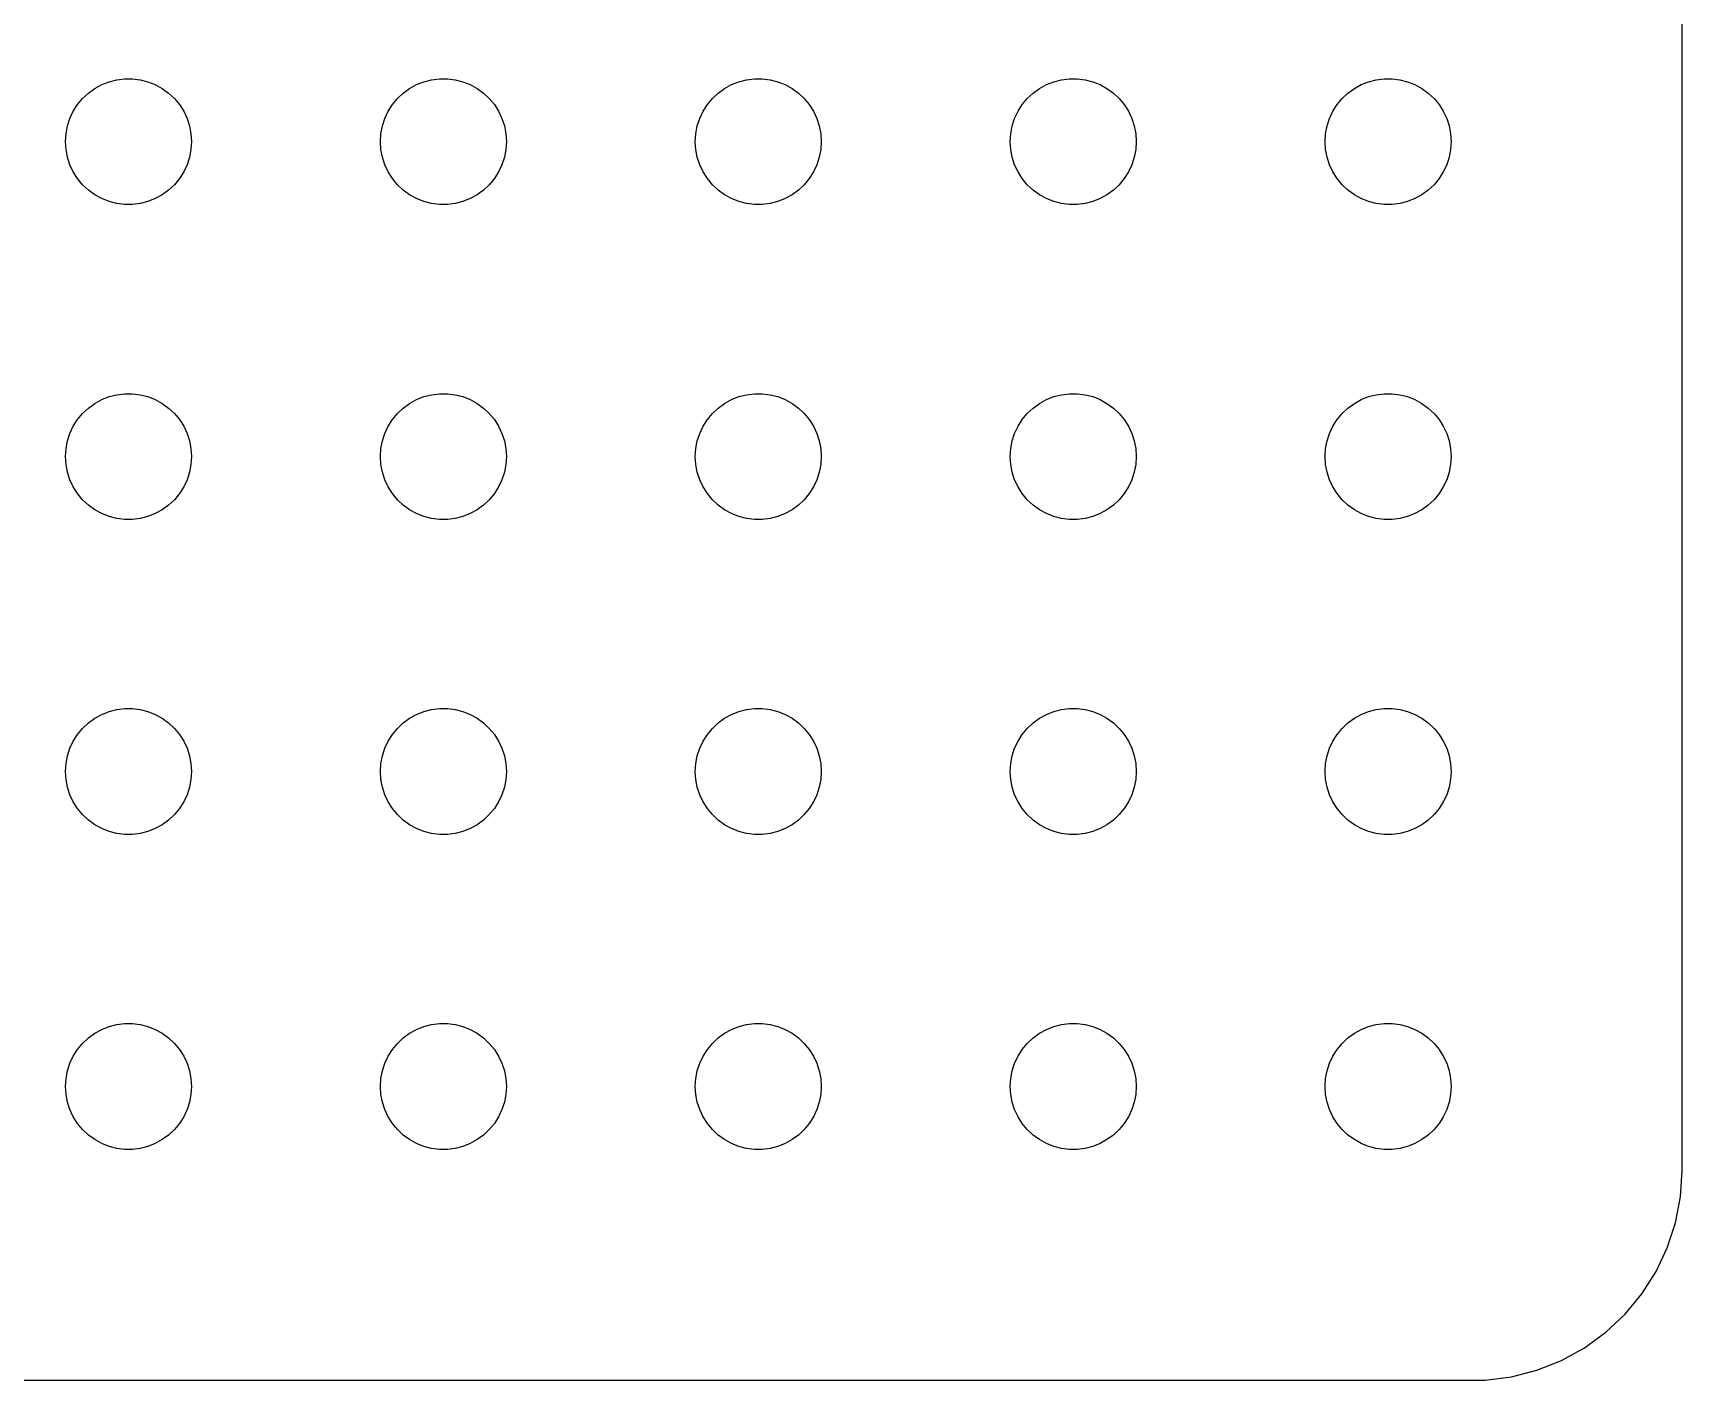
# Model space of a CAD drawing. Header units: metres. Extents: x -74 to 74, y -67 to 67.
# Drawn here: x 35.23 to 74.5, y -66.99 to -34.91 of the extents above; entities that cross this region are included whole.
import ezdxf

# ---------------------------------------------------------------- set-up
doc = ezdxf.new("R2010")
doc.units = ezdxf.units.M

msp = doc.modelspace()

# ---------------------------------------------------------------- linework, layer by layer
for p, q in [((74.5, -62), (74.5, 62)), ((36.8613, -36.1428), (37.0365, -36.0734)), ((37.0365, -36.0734), (37.2189, -36.0266)), ((37.2189, -36.0266), (37.4058, -36.003)), ((37.4058, -36.003), (37.5942, -36.003)), ((37.5942, -36.003), (37.7811, -36.0266)), ((37.7811, -36.0266), (37.9635, -36.0734)), ((37.9635, -36.0734), (38.1387, -36.1428)), ((44.3613, -36.1428), (44.5365, -36.0734)), ((44.5365, -36.0734), (44.7189, -36.0266)), ((44.7189, -36.0266), (44.9058, -36.003)), ((44.9058, -36.003), (45.0942, -36.003)), ((45.0942, -36.003), (45.2811, -36.0266)), ((45.2811, -36.0266), (45.4635, -36.0734)), ((45.4635, -36.0734), (45.6387, -36.1428)), ((51.8613, -36.1428), (52.0365, -36.0734)), ((52.0365, -36.0734), (52.2189, -36.0266)), ((52.2189, -36.0266), (52.4058, -36.003)), ((52.4058, -36.003), (52.5942, -36.003)), ((52.5942, -36.003), (52.7811, -36.0266)), ((52.7811, -36.0266), (52.9635, -36.0734)), ((52.9635, -36.0734), (53.1387, -36.1428)), ((59.3613, -36.1428), (59.5365, -36.0734)), ((59.5365, -36.0734), (59.7189, -36.0266)), ((59.7189, -36.0266), (59.9058, -36.003)), ((59.9058, -36.003), (60.0942, -36.003)), ((60.0942, -36.003), (60.2811, -36.0266)), ((60.2811, -36.0266), (60.4635, -36.0734)), ((60.4635, -36.0734), (60.6387, -36.1428)), ((66.8613, -36.1428), (67.0365, -36.0734)), ((67.0365, -36.0734), (67.2189, -36.0266)), ((67.2189, -36.0266), (67.4058, -36.003)), ((67.4058, -36.003), (67.5942, -36.003)), ((67.5942, -36.003), (67.7811, -36.0266)), ((67.7811, -36.0266), (67.9635, -36.0734)), ((67.9635, -36.0734), (68.1387, -36.1428)), ((36.2865, -36.6183), (36.4065, -36.4732)), ((36.4065, -36.4732), (36.5439, -36.3442)), ((36.5439, -36.3442), (36.6963, -36.2335)), ((36.6963, -36.2335), (36.8613, -36.1428)), ((38.1387, -36.1428), (38.3037, -36.2335)), ((38.3037, -36.2335), (38.4561, -36.3442)), ((38.4561, -36.3442), (38.5934, -36.4732)), ((38.5934, -36.4732), (38.7135, -36.6183)), ((43.7865, -36.6183), (43.9065, -36.4732)), ((43.9065, -36.4732), (44.0439, -36.3442)), ((44.0439, -36.3442), (44.1963, -36.2335)), ((44.1963, -36.2335), (44.3613, -36.1428)), ((45.6387, -36.1428), (45.8037, -36.2335)), ((45.8037, -36.2335), (45.9561, -36.3442)), ((45.9561, -36.3442), (46.0934, -36.4732)), ((46.0934, -36.4732), (46.2135, -36.6183)), ((51.2865, -36.6183), (51.4065, -36.4732)), ((51.4065, -36.4732), (51.5439, -36.3442)), ((51.5439, -36.3442), (51.6963, -36.2335)), ((51.6963, -36.2335), (51.8613, -36.1428)), ((53.1387, -36.1428), (53.3037, -36.2335)), ((53.3037, -36.2335), (53.4561, -36.3442)), ((53.4561, -36.3442), (53.5934, -36.4732)), ((53.5934, -36.4732), (53.7135, -36.6183)), ((58.7865, -36.6183), (58.9065, -36.4732)), ((58.9065, -36.4732), (59.0439, -36.3442)), ((59.0439, -36.3442), (59.1963, -36.2335)), ((59.1963, -36.2335), (59.3613, -36.1428)), ((60.6387, -36.1428), (60.8037, -36.2335)), ((60.8037, -36.2335), (60.9561, -36.3442)), ((60.9561, -36.3442), (61.0934, -36.4732)), ((61.0934, -36.4732), (61.2135, -36.6183)), ((66.2865, -36.6183), (66.4065, -36.4732)), ((66.4065, -36.4732), (66.5439, -36.3442)), ((66.5439, -36.3442), (66.6963, -36.2335)), ((66.6963, -36.2335), (66.8613, -36.1428)), ((68.1387, -36.1428), (68.3037, -36.2335)), ((68.3037, -36.2335), (68.4561, -36.3442)), ((68.4561, -36.3442), (68.5934, -36.4732)), ((68.5934, -36.4732), (68.7135, -36.6183)), ((36.1053, -36.9478), (36.1855, -36.7774)), ((36.1855, -36.7774), (36.2865, -36.6183)), ((38.7135, -36.6183), (38.8145, -36.7774)), ((38.8145, -36.7774), (38.8947, -36.9478)), ((43.6053, -36.9478), (43.6855, -36.7774)), ((43.6855, -36.7774), (43.7865, -36.6183)), ((46.2135, -36.6183), (46.3145, -36.7774)), ((46.3145, -36.7774), (46.3947, -36.9478)), ((51.1053, -36.9478), (51.1855, -36.7774)), ((51.1855, -36.7774), (51.2865, -36.6183)), ((53.7135, -36.6183), (53.8145, -36.7774)), ((53.8145, -36.7774), (53.8947, -36.9478)), ((58.6053, -36.9478), (58.6855, -36.7774)), ((58.6855, -36.7774), (58.7865, -36.6183)), ((61.2135, -36.6183), (61.3145, -36.7774)), ((61.3145, -36.7774), (61.3947, -36.9478)), ((66.1053, -36.9478), (66.1855, -36.7774)), ((66.1855, -36.7774), (66.2865, -36.6183)), ((68.7135, -36.6183), (68.8145, -36.7774)), ((68.8145, -36.7774), (68.8947, -36.9478)), ((36.0118, -37.312), (36.0471, -37.127)), ((36.0471, -37.127), (36.1053, -36.9478)), ((38.8947, -36.9478), (38.9529, -37.127)), ((38.9529, -37.127), (38.9882, -37.312)), ((43.5118, -37.312), (43.5471, -37.127)), ((43.5471, -37.127), (43.6053, -36.9478)), ((46.3947, -36.9478), (46.4529, -37.127)), ((46.4529, -37.127), (46.4882, -37.312)), ((51.0118, -37.312), (51.0471, -37.127)), ((51.0471, -37.127), (51.1053, -36.9478)), ((53.8947, -36.9478), (53.9529, -37.127)), ((53.9529, -37.127), (53.9882, -37.312)), ((58.5118, -37.312), (58.5471, -37.127)), ((58.5471, -37.127), (58.6053, -36.9478)), ((61.3947, -36.9478), (61.4529, -37.127)), ((61.4529, -37.127), (61.4882, -37.312)), ((66.0118, -37.312), (66.0471, -37.127)), ((66.0471, -37.127), (66.1053, -36.9478)), ((68.8947, -36.9478), (68.9529, -37.127)), ((68.9529, -37.127), (68.9882, -37.312)), ((36, -37.5), (36.0118, -37.312)), ((36.0118, -37.688), (36, -37.5)), ((36.0471, -37.873), (36.0118, -37.688)), ((38.9882, -37.688), (38.9529, -37.873)), ((38.9882, -37.312), (39, -37.5)), ((39, -37.5), (38.9882, -37.688)), ((43.5, -37.5), (43.5118, -37.312)), ((43.5118, -37.688), (43.5, -37.5)), ((43.5471, -37.873), (43.5118, -37.688)), ((46.4882, -37.688), (46.4529, -37.873)), ((46.4882, -37.312), (46.5, -37.5)), ((46.5, -37.5), (46.4882, -37.688)), ((51, -37.5), (51.0118, -37.312)), ((51.0118, -37.688), (51, -37.5)), ((51.0471, -37.873), (51.0118, -37.688)), ((53.9882, -37.688), (53.9529, -37.873)), ((53.9882, -37.312), (54, -37.5)), ((54, -37.5), (53.9882, -37.688)), ((58.5, -37.5), (58.5118, -37.312)), ((58.5118, -37.688), (58.5, -37.5)), ((58.5471, -37.873), (58.5118, -37.688)), ((61.4882, -37.688), (61.4529, -37.873)), ((61.4882, -37.312), (61.5, -37.5)), ((61.5, -37.5), (61.4882, -37.688)), ((66, -37.5), (66.0118, -37.312)), ((66.0118, -37.688), (66, -37.5)), ((66.0471, -37.873), (66.0118, -37.688)), ((68.9882, -37.688), (68.9529, -37.873)), ((68.9882, -37.312), (69, -37.5)), ((69, -37.5), (68.9882, -37.688)), ((36.1053, -38.0522), (36.0471, -37.873)), ((36.1855, -38.2226), (36.1053, -38.0522)), ((38.8947, -38.0522), (38.8145, -38.2226)), ((38.9529, -37.873), (38.8947, -38.0522)), ((43.6053, -38.0522), (43.5471, -37.873)), ((43.6855, -38.2226), (43.6053, -38.0522)), ((46.3947, -38.0522), (46.3145, -38.2226)), ((46.4529, -37.873), (46.3947, -38.0522)), ((51.1053, -38.0522), (51.0471, -37.873)), ((51.1855, -38.2226), (51.1053, -38.0522)), ((53.8947, -38.0522), (53.8145, -38.2226)), ((53.9529, -37.873), (53.8947, -38.0522)), ((58.6053, -38.0522), (58.5471, -37.873)), ((58.6855, -38.2226), (58.6053, -38.0522)), ((61.3947, -38.0522), (61.3145, -38.2226)), ((61.4529, -37.873), (61.3947, -38.0522)), ((66.1053, -38.0522), (66.0471, -37.873)), ((66.1855, -38.2226), (66.1053, -38.0522)), ((68.8947, -38.0522), (68.8145, -38.2226)), ((68.9529, -37.873), (68.8947, -38.0522)), ((36.2865, -38.3817), (36.1855, -38.2226)), ((36.4065, -38.5268), (36.2865, -38.3817)), ((38.7135, -38.3817), (38.5934, -38.5268)), ((38.8145, -38.2226), (38.7135, -38.3817)), ((43.7865, -38.3817), (43.6855, -38.2226)), ((43.9065, -38.5268), (43.7865, -38.3817)), ((46.2135, -38.3817), (46.0934, -38.5268)), ((46.3145, -38.2226), (46.2135, -38.3817)), ((51.2865, -38.3817), (51.1855, -38.2226)), ((51.4065, -38.5268), (51.2865, -38.3817)), ((53.7135, -38.3817), (53.5934, -38.5268)), ((53.8145, -38.2226), (53.7135, -38.3817)), ((58.7865, -38.3817), (58.6855, -38.2226)), ((58.9065, -38.5268), (58.7865, -38.3817)), ((61.2135, -38.3817), (61.0934, -38.5268)), ((61.3145, -38.2226), (61.2135, -38.3817)), ((66.2865, -38.3817), (66.1855, -38.2226)), ((66.4065, -38.5268), (66.2865, -38.3817)), ((68.7135, -38.3817), (68.5934, -38.5268)), ((68.8145, -38.2226), (68.7135, -38.3817)), ((36.5439, -38.6558), (36.4065, -38.5268)), ((36.6963, -38.7665), (36.5439, -38.6558)), ((36.8613, -38.8572), (36.6963, -38.7665)), ((37.0365, -38.9266), (36.8613, -38.8572)), ((38.1387, -38.8572), (37.9635, -38.9266)), ((38.3037, -38.7665), (38.1387, -38.8572)), ((38.4561, -38.6558), (38.3037, -38.7665)), ((38.5934, -38.5268), (38.4561, -38.6558)), ((44.0439, -38.6558), (43.9065, -38.5268)), ((44.1963, -38.7665), (44.0439, -38.6558)), ((44.3613, -38.8572), (44.1963, -38.7665)), ((44.5365, -38.9266), (44.3613, -38.8572)), ((45.6387, -38.8572), (45.4635, -38.9266)), ((45.8037, -38.7665), (45.6387, -38.8572)), ((45.9561, -38.6558), (45.8037, -38.7665)), ((46.0934, -38.5268), (45.9561, -38.6558)), ((51.5439, -38.6558), (51.4065, -38.5268)), ((51.6963, -38.7665), (51.5439, -38.6558)), ((51.8613, -38.8572), (51.6963, -38.7665)), ((52.0365, -38.9266), (51.8613, -38.8572)), ((53.1387, -38.8572), (52.9635, -38.9266)), ((53.3037, -38.7665), (53.1387, -38.8572)), ((53.4561, -38.6558), (53.3037, -38.7665)), ((53.5934, -38.5268), (53.4561, -38.6558)), ((59.0439, -38.6558), (58.9065, -38.5268)), ((59.1963, -38.7665), (59.0439, -38.6558)), ((59.3613, -38.8572), (59.1963, -38.7665)), ((59.5365, -38.9266), (59.3613, -38.8572)), ((60.6387, -38.8572), (60.4635, -38.9266)), ((60.8037, -38.7665), (60.6387, -38.8572)), ((60.9561, -38.6558), (60.8037, -38.7665)), ((61.0934, -38.5268), (60.9561, -38.6558)), ((66.5439, -38.6558), (66.4065, -38.5268)), ((66.6963, -38.7665), (66.5439, -38.6558)), ((66.8613, -38.8572), (66.6963, -38.7665)), ((67.0365, -38.9266), (66.8613, -38.8572)), ((68.1387, -38.8572), (67.9635, -38.9266)), ((68.3037, -38.7665), (68.1387, -38.8572)), ((68.4561, -38.6558), (68.3037, -38.7665)), ((68.5934, -38.5268), (68.4561, -38.6558)), ((37.2189, -38.9734), (37.0365, -38.9266)), ((37.4058, -38.997), (37.2189, -38.9734)), ((37.5942, -38.997), (37.4058, -38.997)), ((37.7811, -38.9734), (37.5942, -38.997)), ((37.9635, -38.9266), (37.7811, -38.9734)), ((44.7189, -38.9734), (44.5365, -38.9266)), ((44.9058, -38.997), (44.7189, -38.9734)), ((45.0942, -38.997), (44.9058, -38.997)), ((45.2811, -38.9734), (45.0942, -38.997)), ((45.4635, -38.9266), (45.2811, -38.9734)), ((52.2189, -38.9734), (52.0365, -38.9266)), ((52.4058, -38.997), (52.2189, -38.9734)), ((52.5942, -38.997), (52.4058, -38.997)), ((52.7811, -38.9734), (52.5942, -38.997)), ((52.9635, -38.9266), (52.7811, -38.9734)), ((59.7189, -38.9734), (59.5365, -38.9266)), ((59.9058, -38.997), (59.7189, -38.9734)), ((60.0942, -38.997), (59.9058, -38.997)), ((60.2811, -38.9734), (60.0942, -38.997)), ((60.4635, -38.9266), (60.2811, -38.9734)), ((67.2189, -38.9734), (67.0365, -38.9266)), ((67.4058, -38.997), (67.2189, -38.9734)), ((67.5942, -38.997), (67.4058, -38.997)), ((67.7811, -38.9734), (67.5942, -38.997)), ((67.9635, -38.9266), (67.7811, -38.9734)), ((36.8613, -43.6428), (37.0365, -43.5734)), ((37.0365, -43.5734), (37.2189, -43.5266)), ((37.2189, -43.5266), (37.4058, -43.503)), ((37.4058, -43.503), (37.5942, -43.503)), ((37.5942, -43.503), (37.7811, -43.5266)), ((37.7811, -43.5266), (37.9635, -43.5734)), ((37.9635, -43.5734), (38.1387, -43.6428)), ((44.3613, -43.6428), (44.5365, -43.5734)), ((44.5365, -43.5734), (44.7189, -43.5266)), ((44.7189, -43.5266), (44.9058, -43.503)), ((44.9058, -43.503), (45.0942, -43.503)), ((45.0942, -43.503), (45.2811, -43.5266)), ((45.2811, -43.5266), (45.4635, -43.5734)), ((45.4635, -43.5734), (45.6387, -43.6428)), ((51.8613, -43.6428), (52.0365, -43.5734)), ((52.0365, -43.5734), (52.2189, -43.5266)), ((52.2189, -43.5266), (52.4058, -43.503)), ((52.4058, -43.503), (52.5942, -43.503)), ((52.5942, -43.503), (52.7811, -43.5266)), ((52.7811, -43.5266), (52.9635, -43.5734)), ((52.9635, -43.5734), (53.1387, -43.6428)), ((59.3613, -43.6428), (59.5365, -43.5734)), ((59.5365, -43.5734), (59.7189, -43.5266)), ((59.7189, -43.5266), (59.9058, -43.503)), ((59.9058, -43.503), (60.0942, -43.503)), ((60.0942, -43.503), (60.2811, -43.5266)), ((60.2811, -43.5266), (60.4635, -43.5734)), ((60.4635, -43.5734), (60.6387, -43.6428)), ((66.8613, -43.6428), (67.0365, -43.5734)), ((67.0365, -43.5734), (67.2189, -43.5266)), ((67.2189, -43.5266), (67.4058, -43.503)), ((67.4058, -43.503), (67.5942, -43.503)), ((67.5942, -43.503), (67.7811, -43.5266)), ((67.7811, -43.5266), (67.9635, -43.5734)), ((67.9635, -43.5734), (68.1387, -43.6428)), ((36.2865, -44.1183), (36.4065, -43.9732)), ((36.4065, -43.9732), (36.5439, -43.8442)), ((36.5439, -43.8442), (36.6963, -43.7335)), ((36.6963, -43.7335), (36.8613, -43.6428)), ((38.1387, -43.6428), (38.3037, -43.7335)), ((38.3037, -43.7335), (38.4561, -43.8442)), ((38.4561, -43.8442), (38.5934, -43.9732)), ((38.5934, -43.9732), (38.7135, -44.1183)), ((43.7865, -44.1183), (43.9065, -43.9732)), ((43.9065, -43.9732), (44.0439, -43.8442)), ((44.0439, -43.8442), (44.1963, -43.7335)), ((44.1963, -43.7335), (44.3613, -43.6428)), ((45.6387, -43.6428), (45.8037, -43.7335)), ((45.8037, -43.7335), (45.9561, -43.8442)), ((45.9561, -43.8442), (46.0934, -43.9732)), ((46.0934, -43.9732), (46.2135, -44.1183)), ((51.2865, -44.1183), (51.4065, -43.9732)), ((51.4065, -43.9732), (51.5439, -43.8442)), ((51.5439, -43.8442), (51.6963, -43.7335)), ((51.6963, -43.7335), (51.8613, -43.6428)), ((53.1387, -43.6428), (53.3037, -43.7335)), ((53.3037, -43.7335), (53.4561, -43.8442)), ((53.4561, -43.8442), (53.5934, -43.9732)), ((53.5934, -43.9732), (53.7135, -44.1183)), ((58.7865, -44.1183), (58.9065, -43.9732)), ((58.9065, -43.9732), (59.0439, -43.8442)), ((59.0439, -43.8442), (59.1963, -43.7335)), ((59.1963, -43.7335), (59.3613, -43.6428)), ((60.6387, -43.6428), (60.8037, -43.7335)), ((60.8037, -43.7335), (60.9561, -43.8442)), ((60.9561, -43.8442), (61.0934, -43.9732)), ((61.0934, -43.9732), (61.2135, -44.1183)), ((66.2865, -44.1183), (66.4065, -43.9732)), ((66.4065, -43.9732), (66.5439, -43.8442)), ((66.5439, -43.8442), (66.6963, -43.7335)), ((66.6963, -43.7335), (66.8613, -43.6428)), ((68.1387, -43.6428), (68.3037, -43.7335)), ((68.3037, -43.7335), (68.4561, -43.8442)), ((68.4561, -43.8442), (68.5934, -43.9732)), ((68.5934, -43.9732), (68.7135, -44.1183)), ((36.1053, -44.4478), (36.1855, -44.2774)), ((36.1855, -44.2774), (36.2865, -44.1183)), ((38.7135, -44.1183), (38.8145, -44.2774)), ((38.8145, -44.2774), (38.8947, -44.4478)), ((43.6053, -44.4478), (43.6855, -44.2774)), ((43.6855, -44.2774), (43.7865, -44.1183)), ((46.2135, -44.1183), (46.3145, -44.2774)), ((46.3145, -44.2774), (46.3947, -44.4478)), ((51.1053, -44.4478), (51.1855, -44.2774)), ((51.1855, -44.2774), (51.2865, -44.1183)), ((53.7135, -44.1183), (53.8145, -44.2774)), ((53.8145, -44.2774), (53.8947, -44.4478)), ((58.6053, -44.4478), (58.6855, -44.2774)), ((58.6855, -44.2774), (58.7865, -44.1183)), ((61.2135, -44.1183), (61.3145, -44.2774)), ((61.3145, -44.2774), (61.3947, -44.4478)), ((66.1053, -44.4478), (66.1855, -44.2774)), ((66.1855, -44.2774), (66.2865, -44.1183)), ((68.7135, -44.1183), (68.8145, -44.2774)), ((68.8145, -44.2774), (68.8947, -44.4478)), ((36.0118, -44.812), (36.0471, -44.627)), ((36.0471, -44.627), (36.1053, -44.4478)), ((38.8947, -44.4478), (38.9529, -44.627)), ((38.9529, -44.627), (38.9882, -44.812)), ((43.5118, -44.812), (43.5471, -44.627)), ((43.5471, -44.627), (43.6053, -44.4478)), ((46.3947, -44.4478), (46.4529, -44.627)), ((46.4529, -44.627), (46.4882, -44.812)), ((51.0118, -44.812), (51.0471, -44.627)), ((51.0471, -44.627), (51.1053, -44.4478)), ((53.8947, -44.4478), (53.9529, -44.627)), ((53.9529, -44.627), (53.9882, -44.812)), ((58.5118, -44.812), (58.5471, -44.627)), ((58.5471, -44.627), (58.6053, -44.4478)), ((61.3947, -44.4478), (61.4529, -44.627)), ((61.4529, -44.627), (61.4882, -44.812)), ((66.0118, -44.812), (66.0471, -44.627)), ((66.0471, -44.627), (66.1053, -44.4478)), ((68.8947, -44.4478), (68.9529, -44.627)), ((68.9529, -44.627), (68.9882, -44.812)), ((36, -45), (36.0118, -44.812)), ((36.0118, -45.188), (36, -45)), ((38.9882, -44.812), (39, -45)), ((39, -45), (38.9882, -45.188)), ((43.5, -45), (43.5118, -44.812)), ((43.5118, -45.188), (43.5, -45)), ((46.4882, -44.812), (46.5, -45)), ((46.5, -45), (46.4882, -45.188)), ((51, -45), (51.0118, -44.812)), ((51.0118, -45.188), (51, -45)), ((53.9882, -44.812), (54, -45)), ((54, -45), (53.9882, -45.188)), ((58.5, -45), (58.5118, -44.812)), ((58.5118, -45.188), (58.5, -45)), ((61.4882, -44.812), (61.5, -45)), ((61.5, -45), (61.4882, -45.188)), ((66, -45), (66.0118, -44.812)), ((66.0118, -45.188), (66, -45)), ((68.9882, -44.812), (69, -45)), ((69, -45), (68.9882, -45.188)), ((36.0471, -45.373), (36.0118, -45.188)), ((36.1053, -45.5522), (36.0471, -45.373)), ((36.1855, -45.7226), (36.1053, -45.5522)), ((38.8947, -45.5522), (38.8145, -45.7226)), ((38.9529, -45.373), (38.8947, -45.5522)), ((38.9882, -45.188), (38.9529, -45.373)), ((43.5471, -45.373), (43.5118, -45.188)), ((43.6053, -45.5522), (43.5471, -45.373)), ((43.6855, -45.7226), (43.6053, -45.5522)), ((46.3947, -45.5522), (46.3145, -45.7226)), ((46.4529, -45.373), (46.3947, -45.5522)), ((46.4882, -45.188), (46.4529, -45.373)), ((51.0471, -45.373), (51.0118, -45.188)), ((51.1053, -45.5522), (51.0471, -45.373)), ((51.1855, -45.7226), (51.1053, -45.5522)), ((53.8947, -45.5522), (53.8145, -45.7226)), ((53.9529, -45.373), (53.8947, -45.5522)), ((53.9882, -45.188), (53.9529, -45.373)), ((58.5471, -45.373), (58.5118, -45.188)), ((58.6053, -45.5522), (58.5471, -45.373)), ((58.6855, -45.7226), (58.6053, -45.5522)), ((61.3947, -45.5522), (61.3145, -45.7226)), ((61.4529, -45.373), (61.3947, -45.5522)), ((61.4882, -45.188), (61.4529, -45.373)), ((66.0471, -45.373), (66.0118, -45.188)), ((66.1053, -45.5522), (66.0471, -45.373)), ((66.1855, -45.7226), (66.1053, -45.5522)), ((68.8947, -45.5522), (68.8145, -45.7226)), ((68.9529, -45.373), (68.8947, -45.5522)), ((68.9882, -45.188), (68.9529, -45.373)), ((36.2865, -45.8817), (36.1855, -45.7226)), ((36.4065, -46.0268), (36.2865, -45.8817)), ((38.7135, -45.8817), (38.5934, -46.0268)), ((38.8145, -45.7226), (38.7135, -45.8817)), ((43.7865, -45.8817), (43.6855, -45.7226)), ((43.9065, -46.0268), (43.7865, -45.8817)), ((46.2135, -45.8817), (46.0934, -46.0268)), ((46.3145, -45.7226), (46.2135, -45.8817)), ((51.2865, -45.8817), (51.1855, -45.7226)), ((51.4065, -46.0268), (51.2865, -45.8817)), ((53.7135, -45.8817), (53.5934, -46.0268)), ((53.8145, -45.7226), (53.7135, -45.8817)), ((58.7865, -45.8817), (58.6855, -45.7226)), ((58.9065, -46.0268), (58.7865, -45.8817)), ((61.2135, -45.8817), (61.0934, -46.0268)), ((61.3145, -45.7226), (61.2135, -45.8817)), ((66.2865, -45.8817), (66.1855, -45.7226)), ((66.4065, -46.0268), (66.2865, -45.8817)), ((68.7135, -45.8817), (68.5934, -46.0268)), ((68.8145, -45.7226), (68.7135, -45.8817)), ((36.5439, -46.1558), (36.4065, -46.0268)), ((36.6963, -46.2665), (36.5439, -46.1558)), ((36.8613, -46.3572), (36.6963, -46.2665)), ((38.3037, -46.2665), (38.1387, -46.3572)), ((38.4561, -46.1558), (38.3037, -46.2665)), ((38.5934, -46.0268), (38.4561, -46.1558)), ((44.0439, -46.1558), (43.9065, -46.0268)), ((44.1963, -46.2665), (44.0439, -46.1558)), ((44.3613, -46.3572), (44.1963, -46.2665)), ((45.8037, -46.2665), (45.6387, -46.3572)), ((45.9561, -46.1558), (45.8037, -46.2665)), ((46.0934, -46.0268), (45.9561, -46.1558)), ((51.5439, -46.1558), (51.4065, -46.0268)), ((51.6963, -46.2665), (51.5439, -46.1558)), ((51.8613, -46.3572), (51.6963, -46.2665)), ((53.3037, -46.2665), (53.1387, -46.3572)), ((53.4561, -46.1558), (53.3037, -46.2665)), ((53.5934, -46.0268), (53.4561, -46.1558)), ((59.0439, -46.1558), (58.9065, -46.0268)), ((59.1963, -46.2665), (59.0439, -46.1558)), ((59.3613, -46.3572), (59.1963, -46.2665)), ((60.8037, -46.2665), (60.6387, -46.3572)), ((60.9561, -46.1558), (60.8037, -46.2665)), ((61.0934, -46.0268), (60.9561, -46.1558)), ((66.5439, -46.1558), (66.4065, -46.0268)), ((66.6963, -46.2665), (66.5439, -46.1558)), ((66.8613, -46.3572), (66.6963, -46.2665)), ((68.3037, -46.2665), (68.1387, -46.3572)), ((68.4561, -46.1558), (68.3037, -46.2665)), ((68.5934, -46.0268), (68.4561, -46.1558)), ((37.0365, -46.4266), (36.8613, -46.3572)), ((37.2189, -46.4734), (37.0365, -46.4266)), ((37.4058, -46.497), (37.2189, -46.4734)), ((37.5942, -46.497), (37.4058, -46.497)), ((37.7811, -46.4734), (37.5942, -46.497)), ((37.9635, -46.4266), (37.7811, -46.4734)), ((38.1387, -46.3572), (37.9635, -46.4266)), ((44.5365, -46.4266), (44.3613, -46.3572)), ((44.7189, -46.4734), (44.5365, -46.4266)), ((44.9058, -46.497), (44.7189, -46.4734)), ((45.0942, -46.497), (44.9058, -46.497)), ((45.2811, -46.4734), (45.0942, -46.497)), ((45.4635, -46.4266), (45.2811, -46.4734)), ((45.6387, -46.3572), (45.4635, -46.4266)), ((52.0365, -46.4266), (51.8613, -46.3572)), ((52.2189, -46.4734), (52.0365, -46.4266)), ((52.4058, -46.497), (52.2189, -46.4734)), ((52.5942, -46.497), (52.4058, -46.497)), ((52.7811, -46.4734), (52.5942, -46.497)), ((52.9635, -46.4266), (52.7811, -46.4734)), ((53.1387, -46.3572), (52.9635, -46.4266)), ((59.5365, -46.4266), (59.3613, -46.3572)), ((59.7189, -46.4734), (59.5365, -46.4266)), ((59.9058, -46.497), (59.7189, -46.4734)), ((60.0942, -46.497), (59.9058, -46.497)), ((60.2811, -46.4734), (60.0942, -46.497)), ((60.4635, -46.4266), (60.2811, -46.4734)), ((60.6387, -46.3572), (60.4635, -46.4266)), ((67.0365, -46.4266), (66.8613, -46.3572)), ((67.2189, -46.4734), (67.0365, -46.4266)), ((67.4058, -46.497), (67.2189, -46.4734)), ((67.5942, -46.497), (67.4058, -46.497)), ((67.7811, -46.4734), (67.5942, -46.497)), ((67.9635, -46.4266), (67.7811, -46.4734)), ((68.1387, -46.3572), (67.9635, -46.4266)), ((37.0365, -51.0734), (37.2189, -51.0266)), ((37.2189, -51.0266), (37.4058, -51.003)), ((37.4058, -51.003), (37.5942, -51.003)), ((37.5942, -51.003), (37.7811, -51.0266)), ((37.7811, -51.0266), (37.9635, -51.0734)), ((44.5365, -51.0734), (44.7189, -51.0266)), ((44.7189, -51.0266), (44.9058, -51.003)), ((44.9058, -51.003), (45.0942, -51.003)), ((45.0942, -51.003), (45.2811, -51.0266)), ((45.2811, -51.0266), (45.4635, -51.0734)), ((52.0365, -51.0734), (52.2189, -51.0266)), ((52.2189, -51.0266), (52.4058, -51.003)), ((52.4058, -51.003), (52.5942, -51.003)), ((52.5942, -51.003), (52.7811, -51.0266)), ((52.7811, -51.0266), (52.9635, -51.0734)), ((59.5365, -51.0734), (59.7189, -51.0266)), ((59.7189, -51.0266), (59.9058, -51.003)), ((59.9058, -51.003), (60.0942, -51.003)), ((60.0942, -51.003), (60.2811, -51.0266)), ((60.2811, -51.0266), (60.4635, -51.0734)), ((67.0365, -51.0734), (67.2189, -51.0266)), ((67.2189, -51.0266), (67.4058, -51.003)), ((67.4058, -51.003), (67.5942, -51.003)), ((67.5942, -51.003), (67.7811, -51.0266)), ((67.7811, -51.0266), (67.9635, -51.0734)), ((36.4065, -51.4732), (36.5439, -51.3442)), ((36.5439, -51.3442), (36.6963, -51.2335)), ((36.6963, -51.2335), (36.8613, -51.1428)), ((36.8613, -51.1428), (37.0365, -51.0734)), ((37.9635, -51.0734), (38.1387, -51.1428)), ((38.1387, -51.1428), (38.3037, -51.2335)), ((38.3037, -51.2335), (38.4561, -51.3442)), ((38.4561, -51.3442), (38.5934, -51.4732)), ((43.9065, -51.4732), (44.0439, -51.3442)), ((44.0439, -51.3442), (44.1963, -51.2335)), ((44.1963, -51.2335), (44.3613, -51.1428)), ((44.3613, -51.1428), (44.5365, -51.0734)), ((45.4635, -51.0734), (45.6387, -51.1428)), ((45.6387, -51.1428), (45.8037, -51.2335)), ((45.8037, -51.2335), (45.9561, -51.3442)), ((45.9561, -51.3442), (46.0934, -51.4732)), ((51.4065, -51.4732), (51.5439, -51.3442)), ((51.5439, -51.3442), (51.6963, -51.2335)), ((51.6963, -51.2335), (51.8613, -51.1428)), ((51.8613, -51.1428), (52.0365, -51.0734)), ((52.9635, -51.0734), (53.1387, -51.1428)), ((53.1387, -51.1428), (53.3037, -51.2335)), ((53.3037, -51.2335), (53.4561, -51.3442)), ((53.4561, -51.3442), (53.5934, -51.4732)), ((58.9065, -51.4732), (59.0439, -51.3442)), ((59.0439, -51.3442), (59.1963, -51.2335)), ((59.1963, -51.2335), (59.3613, -51.1428)), ((59.3613, -51.1428), (59.5365, -51.0734)), ((60.4635, -51.0734), (60.6387, -51.1428)), ((60.6387, -51.1428), (60.8037, -51.2335)), ((60.8037, -51.2335), (60.9561, -51.3442)), ((60.9561, -51.3442), (61.0934, -51.4732)), ((66.4065, -51.4732), (66.5439, -51.3442)), ((66.5439, -51.3442), (66.6963, -51.2335)), ((66.6963, -51.2335), (66.8613, -51.1428)), ((66.8613, -51.1428), (67.0365, -51.0734)), ((67.9635, -51.0734), (68.1387, -51.1428)), ((68.1387, -51.1428), (68.3037, -51.2335)), ((68.3037, -51.2335), (68.4561, -51.3442)), ((68.4561, -51.3442), (68.5934, -51.4732)), ((36.1053, -51.9478), (36.1855, -51.7774)), ((36.1855, -51.7774), (36.2865, -51.6183)), ((36.2865, -51.6183), (36.4065, -51.4732)), ((38.5934, -51.4732), (38.7135, -51.6183)), ((38.7135, -51.6183), (38.8145, -51.7774)), ((38.8145, -51.7774), (38.8947, -51.9478)), ((43.6053, -51.9478), (43.6855, -51.7774)), ((43.6855, -51.7774), (43.7865, -51.6183)), ((43.7865, -51.6183), (43.9065, -51.4732)), ((46.0934, -51.4732), (46.2135, -51.6183)), ((46.2135, -51.6183), (46.3145, -51.7774)), ((46.3145, -51.7774), (46.3947, -51.9478)), ((51.1053, -51.9478), (51.1855, -51.7774)), ((51.1855, -51.7774), (51.2865, -51.6183)), ((51.2865, -51.6183), (51.4065, -51.4732)), ((53.5934, -51.4732), (53.7135, -51.6183)), ((53.7135, -51.6183), (53.8145, -51.7774)), ((53.8145, -51.7774), (53.8947, -51.9478)), ((58.6053, -51.9478), (58.6855, -51.7774)), ((58.6855, -51.7774), (58.7865, -51.6183)), ((58.7865, -51.6183), (58.9065, -51.4732)), ((61.0934, -51.4732), (61.2135, -51.6183)), ((61.2135, -51.6183), (61.3145, -51.7774)), ((61.3145, -51.7774), (61.3947, -51.9478)), ((66.1053, -51.9478), (66.1855, -51.7774)), ((66.1855, -51.7774), (66.2865, -51.6183)), ((66.2865, -51.6183), (66.4065, -51.4732)), ((68.5934, -51.4732), (68.7135, -51.6183)), ((68.7135, -51.6183), (68.8145, -51.7774)), ((68.8145, -51.7774), (68.8947, -51.9478)), ((36.0118, -52.312), (36.0471, -52.127)), ((36.0471, -52.127), (36.1053, -51.9478)), ((38.8947, -51.9478), (38.9529, -52.127)), ((38.9529, -52.127), (38.9882, -52.312)), ((43.5118, -52.312), (43.5471, -52.127)), ((43.5471, -52.127), (43.6053, -51.9478)), ((46.3947, -51.9478), (46.4529, -52.127)), ((46.4529, -52.127), (46.4882, -52.312)), ((51.0118, -52.312), (51.0471, -52.127)), ((51.0471, -52.127), (51.1053, -51.9478)), ((53.8947, -51.9478), (53.9529, -52.127)), ((53.9529, -52.127), (53.9882, -52.312)), ((58.5118, -52.312), (58.5471, -52.127)), ((58.5471, -52.127), (58.6053, -51.9478)), ((61.3947, -51.9478), (61.4529, -52.127)), ((61.4529, -52.127), (61.4882, -52.312)), ((66.0118, -52.312), (66.0471, -52.127)), ((66.0471, -52.127), (66.1053, -51.9478)), ((68.8947, -51.9478), (68.9529, -52.127)), ((68.9529, -52.127), (68.9882, -52.312)), ((36, -52.5), (36.0118, -52.312)), ((36.0118, -52.688), (36, -52.5)), ((38.9882, -52.312), (39, -52.5)), ((39, -52.5), (38.9882, -52.688)), ((43.5, -52.5), (43.5118, -52.312)), ((43.5118, -52.688), (43.5, -52.5)), ((46.4882, -52.312), (46.5, -52.5)), ((46.5, -52.5), (46.4882, -52.688)), ((51, -52.5), (51.0118, -52.312)), ((51.0118, -52.688), (51, -52.5)), ((53.9882, -52.312), (54, -52.5)), ((54, -52.5), (53.9882, -52.688)), ((58.5, -52.5), (58.5118, -52.312)), ((58.5118, -52.688), (58.5, -52.5)), ((61.4882, -52.312), (61.5, -52.5)), ((61.5, -52.5), (61.4882, -52.688)), ((66, -52.5), (66.0118, -52.312)), ((66.0118, -52.688), (66, -52.5)), ((68.9882, -52.312), (69, -52.5)), ((69, -52.5), (68.9882, -52.688)), ((36.0471, -52.873), (36.0118, -52.688)), ((36.1053, -53.0522), (36.0471, -52.873)), ((38.9529, -52.873), (38.8947, -53.0522)), ((38.9882, -52.688), (38.9529, -52.873)), ((43.5471, -52.873), (43.5118, -52.688)), ((43.6053, -53.0522), (43.5471, -52.873)), ((46.4529, -52.873), (46.3947, -53.0522)), ((46.4882, -52.688), (46.4529, -52.873)), ((51.0471, -52.873), (51.0118, -52.688)), ((51.1053, -53.0522), (51.0471, -52.873)), ((53.9529, -52.873), (53.8947, -53.0522)), ((53.9882, -52.688), (53.9529, -52.873)), ((58.5471, -52.873), (58.5118, -52.688)), ((58.6053, -53.0522), (58.5471, -52.873)), ((61.4529, -52.873), (61.3947, -53.0522)), ((61.4882, -52.688), (61.4529, -52.873)), ((66.0471, -52.873), (66.0118, -52.688)), ((66.1053, -53.0522), (66.0471, -52.873)), ((68.9529, -52.873), (68.8947, -53.0522)), ((68.9882, -52.688), (68.9529, -52.873)), ((36.1855, -53.2226), (36.1053, -53.0522)), ((36.2865, -53.3817), (36.1855, -53.2226)), ((36.4065, -53.5268), (36.2865, -53.3817)), ((38.7135, -53.3817), (38.5934, -53.5268)), ((38.8145, -53.2226), (38.7135, -53.3817)), ((38.8947, -53.0522), (38.8145, -53.2226)), ((43.6855, -53.2226), (43.6053, -53.0522)), ((43.7865, -53.3817), (43.6855, -53.2226)), ((43.9065, -53.5268), (43.7865, -53.3817)), ((46.2135, -53.3817), (46.0934, -53.5268)), ((46.3145, -53.2226), (46.2135, -53.3817)), ((46.3947, -53.0522), (46.3145, -53.2226)), ((51.1855, -53.2226), (51.1053, -53.0522)), ((51.2865, -53.3817), (51.1855, -53.2226)), ((51.4065, -53.5268), (51.2865, -53.3817)), ((53.7135, -53.3817), (53.5934, -53.5268)), ((53.8145, -53.2226), (53.7135, -53.3817)), ((53.8947, -53.0522), (53.8145, -53.2226)), ((58.6855, -53.2226), (58.6053, -53.0522)), ((58.7865, -53.3817), (58.6855, -53.2226)), ((58.9065, -53.5268), (58.7865, -53.3817)), ((61.2135, -53.3817), (61.0934, -53.5268)), ((61.3145, -53.2226), (61.2135, -53.3817)), ((61.3947, -53.0522), (61.3145, -53.2226)), ((66.1855, -53.2226), (66.1053, -53.0522)), ((66.2865, -53.3817), (66.1855, -53.2226)), ((66.4065, -53.5268), (66.2865, -53.3817)), ((68.7135, -53.3817), (68.5934, -53.5268)), ((68.8145, -53.2226), (68.7135, -53.3817)), ((68.8947, -53.0522), (68.8145, -53.2226)), ((36.5439, -53.6558), (36.4065, -53.5268)), ((36.6963, -53.7665), (36.5439, -53.6558)), ((36.8613, -53.8572), (36.6963, -53.7665)), ((38.3037, -53.7665), (38.1387, -53.8572)), ((38.4561, -53.6558), (38.3037, -53.7665)), ((38.5934, -53.5268), (38.4561, -53.6558)), ((44.0439, -53.6558), (43.9065, -53.5268)), ((44.1963, -53.7665), (44.0439, -53.6558)), ((44.3613, -53.8572), (44.1963, -53.7665)), ((45.8037, -53.7665), (45.6387, -53.8572)), ((45.9561, -53.6558), (45.8037, -53.7665)), ((46.0934, -53.5268), (45.9561, -53.6558)), ((51.5439, -53.6558), (51.4065, -53.5268)), ((51.6963, -53.7665), (51.5439, -53.6558)), ((51.8613, -53.8572), (51.6963, -53.7665)), ((53.3037, -53.7665), (53.1387, -53.8572)), ((53.4561, -53.6558), (53.3037, -53.7665)), ((53.5934, -53.5268), (53.4561, -53.6558)), ((59.0439, -53.6558), (58.9065, -53.5268)), ((59.1963, -53.7665), (59.0439, -53.6558)), ((59.3613, -53.8572), (59.1963, -53.7665)), ((60.8037, -53.7665), (60.6387, -53.8572)), ((60.9561, -53.6558), (60.8037, -53.7665)), ((61.0934, -53.5268), (60.9561, -53.6558)), ((66.5439, -53.6558), (66.4065, -53.5268)), ((66.6963, -53.7665), (66.5439, -53.6558)), ((66.8613, -53.8572), (66.6963, -53.7665)), ((68.3037, -53.7665), (68.1387, -53.8572)), ((68.4561, -53.6558), (68.3037, -53.7665)), ((68.5934, -53.5268), (68.4561, -53.6558)), ((37.0365, -53.9266), (36.8613, -53.8572)), ((37.2189, -53.9734), (37.0365, -53.9266)), ((37.4058, -53.997), (37.2189, -53.9734)), ((37.5942, -53.997), (37.4058, -53.997)), ((37.7811, -53.9734), (37.5942, -53.997)), ((37.9635, -53.9266), (37.7811, -53.9734)), ((38.1387, -53.8572), (37.9635, -53.9266)), ((44.5365, -53.9266), (44.3613, -53.8572)), ((44.7189, -53.9734), (44.5365, -53.9266)), ((44.9058, -53.997), (44.7189, -53.9734)), ((45.0942, -53.997), (44.9058, -53.997)), ((45.2811, -53.9734), (45.0942, -53.997)), ((45.4635, -53.9266), (45.2811, -53.9734)), ((45.6387, -53.8572), (45.4635, -53.9266)), ((52.0365, -53.9266), (51.8613, -53.8572)), ((52.2189, -53.9734), (52.0365, -53.9266)), ((52.4058, -53.997), (52.2189, -53.9734)), ((52.5942, -53.997), (52.4058, -53.997)), ((52.7811, -53.9734), (52.5942, -53.997)), ((52.9635, -53.9266), (52.7811, -53.9734)), ((53.1387, -53.8572), (52.9635, -53.9266)), ((59.5365, -53.9266), (59.3613, -53.8572)), ((59.7189, -53.9734), (59.5365, -53.9266)), ((59.9058, -53.997), (59.7189, -53.9734)), ((60.0942, -53.997), (59.9058, -53.997)), ((60.2811, -53.9734), (60.0942, -53.997)), ((60.4635, -53.9266), (60.2811, -53.9734)), ((60.6387, -53.8572), (60.4635, -53.9266)), ((67.0365, -53.9266), (66.8613, -53.8572)), ((67.2189, -53.9734), (67.0365, -53.9266)), ((67.4058, -53.997), (67.2189, -53.9734)), ((67.5942, -53.997), (67.4058, -53.997)), ((67.7811, -53.9734), (67.5942, -53.997)), ((67.9635, -53.9266), (67.7811, -53.9734)), ((68.1387, -53.8572), (67.9635, -53.9266)), ((37.2189, -58.5266), (37.4058, -58.503)), ((37.4058, -58.503), (37.5942, -58.503)), ((37.5942, -58.503), (37.7811, -58.5266)), ((44.7189, -58.5266), (44.9058, -58.503)), ((44.9058, -58.503), (45.0942, -58.503)), ((45.0942, -58.503), (45.2811, -58.5266)), ((52.2189, -58.5266), (52.4058, -58.503)), ((52.4058, -58.503), (52.5942, -58.503)), ((52.5942, -58.503), (52.7811, -58.5266)), ((59.7189, -58.5266), (59.9058, -58.503)), ((59.9058, -58.503), (60.0942, -58.503)), ((60.0942, -58.503), (60.2811, -58.5266)), ((67.2189, -58.5266), (67.4058, -58.503)), ((67.4058, -58.503), (67.5942, -58.503)), ((67.5942, -58.503), (67.7811, -58.5266)), ((36.4065, -58.9732), (36.5439, -58.8442)), ((36.5439, -58.8442), (36.6963, -58.7335)), ((36.6963, -58.7335), (36.8613, -58.6428)), ((36.8613, -58.6428), (37.0365, -58.5734)), ((37.0365, -58.5734), (37.2189, -58.5266)), ((37.7811, -58.5266), (37.9635, -58.5734)), ((37.9635, -58.5734), (38.1387, -58.6428)), ((38.1387, -58.6428), (38.3037, -58.7335)), ((38.3037, -58.7335), (38.4561, -58.8442)), ((38.4561, -58.8442), (38.5934, -58.9732)), ((43.9065, -58.9732), (44.0439, -58.8442)), ((44.0439, -58.8442), (44.1963, -58.7335)), ((44.1963, -58.7335), (44.3613, -58.6428)), ((44.3613, -58.6428), (44.5365, -58.5734)), ((44.5365, -58.5734), (44.7189, -58.5266)), ((45.2811, -58.5266), (45.4635, -58.5734)), ((45.4635, -58.5734), (45.6387, -58.6428)), ((45.6387, -58.6428), (45.8037, -58.7335)), ((45.8037, -58.7335), (45.9561, -58.8442)), ((45.9561, -58.8442), (46.0934, -58.9732)), ((51.4065, -58.9732), (51.5439, -58.8442)), ((51.5439, -58.8442), (51.6963, -58.7335)), ((51.6963, -58.7335), (51.8613, -58.6428)), ((51.8613, -58.6428), (52.0365, -58.5734)), ((52.0365, -58.5734), (52.2189, -58.5266)), ((52.7811, -58.5266), (52.9635, -58.5734)), ((52.9635, -58.5734), (53.1387, -58.6428)), ((53.1387, -58.6428), (53.3037, -58.7335)), ((53.3037, -58.7335), (53.4561, -58.8442)), ((53.4561, -58.8442), (53.5934, -58.9732)), ((58.9065, -58.9732), (59.0439, -58.8442)), ((59.0439, -58.8442), (59.1963, -58.7335)), ((59.1963, -58.7335), (59.3613, -58.6428)), ((59.3613, -58.6428), (59.5365, -58.5734)), ((59.5365, -58.5734), (59.7189, -58.5266)), ((60.2811, -58.5266), (60.4635, -58.5734)), ((60.4635, -58.5734), (60.6387, -58.6428)), ((60.6387, -58.6428), (60.8037, -58.7335)), ((60.8037, -58.7335), (60.9561, -58.8442)), ((60.9561, -58.8442), (61.0934, -58.9732)), ((66.4065, -58.9732), (66.5439, -58.8442)), ((66.5439, -58.8442), (66.6963, -58.7335)), ((66.6963, -58.7335), (66.8613, -58.6428)), ((66.8613, -58.6428), (67.0365, -58.5734)), ((67.0365, -58.5734), (67.2189, -58.5266)), ((67.7811, -58.5266), (67.9635, -58.5734)), ((67.9635, -58.5734), (68.1387, -58.6428)), ((68.1387, -58.6428), (68.3037, -58.7335)), ((68.3037, -58.7335), (68.4561, -58.8442)), ((68.4561, -58.8442), (68.5934, -58.9732)), ((36.1053, -59.4478), (36.1855, -59.2774)), ((36.1855, -59.2774), (36.2865, -59.1183)), ((36.2865, -59.1183), (36.4065, -58.9732)), ((38.5934, -58.9732), (38.7135, -59.1183)), ((38.7135, -59.1183), (38.8145, -59.2774)), ((38.8145, -59.2774), (38.8947, -59.4478)), ((43.6053, -59.4478), (43.6855, -59.2774)), ((43.6855, -59.2774), (43.7865, -59.1183)), ((43.7865, -59.1183), (43.9065, -58.9732)), ((46.0934, -58.9732), (46.2135, -59.1183)), ((46.2135, -59.1183), (46.3145, -59.2774)), ((46.3145, -59.2774), (46.3947, -59.4478)), ((51.1053, -59.4478), (51.1855, -59.2774)), ((51.1855, -59.2774), (51.2865, -59.1183)), ((51.2865, -59.1183), (51.4065, -58.9732)), ((53.5934, -58.9732), (53.7135, -59.1183)), ((53.7135, -59.1183), (53.8145, -59.2774)), ((53.8145, -59.2774), (53.8947, -59.4478)), ((58.6053, -59.4478), (58.6855, -59.2774)), ((58.6855, -59.2774), (58.7865, -59.1183)), ((58.7865, -59.1183), (58.9065, -58.9732)), ((61.0934, -58.9732), (61.2135, -59.1183)), ((61.2135, -59.1183), (61.3145, -59.2774)), ((61.3145, -59.2774), (61.3947, -59.4478)), ((66.1053, -59.4478), (66.1855, -59.2774)), ((66.1855, -59.2774), (66.2865, -59.1183)), ((66.2865, -59.1183), (66.4065, -58.9732)), ((68.5934, -58.9732), (68.7135, -59.1183)), ((68.7135, -59.1183), (68.8145, -59.2774)), ((68.8145, -59.2774), (68.8947, -59.4478)), ((36.0118, -59.812), (36.0471, -59.627)), ((36.0471, -59.627), (36.1053, -59.4478)), ((38.8947, -59.4478), (38.9529, -59.627)), ((38.9529, -59.627), (38.9882, -59.812)), ((43.5118, -59.812), (43.5471, -59.627)), ((43.5471, -59.627), (43.6053, -59.4478)), ((46.3947, -59.4478), (46.4529, -59.627)), ((46.4529, -59.627), (46.4882, -59.812)), ((51.0118, -59.812), (51.0471, -59.627)), ((51.0471, -59.627), (51.1053, -59.4478)), ((53.8947, -59.4478), (53.9529, -59.627)), ((53.9529, -59.627), (53.9882, -59.812)), ((58.5118, -59.812), (58.5471, -59.627)), ((58.5471, -59.627), (58.6053, -59.4478)), ((61.3947, -59.4478), (61.4529, -59.627)), ((61.4529, -59.627), (61.4882, -59.812)), ((66.0118, -59.812), (66.0471, -59.627)), ((66.0471, -59.627), (66.1053, -59.4478)), ((68.8947, -59.4478), (68.9529, -59.627)), ((68.9529, -59.627), (68.9882, -59.812)), ((36, -60), (36.0118, -59.812)), ((36.0118, -60.188), (36, -60)), ((38.9882, -59.812), (39, -60)), ((39, -60), (38.9882, -60.188)), ((43.5, -60), (43.5118, -59.812)), ((43.5118, -60.188), (43.5, -60)), ((46.4882, -59.812), (46.5, -60)), ((46.5, -60), (46.4882, -60.188)), ((51, -60), (51.0118, -59.812)), ((51.0118, -60.188), (51, -60)), ((53.9882, -59.812), (54, -60)), ((54, -60), (53.9882, -60.188)), ((58.5, -60), (58.5118, -59.812)), ((58.5118, -60.188), (58.5, -60)), ((61.4882, -59.812), (61.5, -60)), ((61.5, -60), (61.4882, -60.188)), ((66, -60), (66.0118, -59.812)), ((66.0118, -60.188), (66, -60)), ((68.9882, -59.812), (69, -60)), ((69, -60), (68.9882, -60.188)), ((36.0471, -60.373), (36.0118, -60.188)), ((36.1053, -60.5522), (36.0471, -60.373)), ((38.9529, -60.373), (38.8947, -60.5522)), ((38.9882, -60.188), (38.9529, -60.373)), ((43.5471, -60.373), (43.5118, -60.188)), ((43.6053, -60.5522), (43.5471, -60.373)), ((46.4529, -60.373), (46.3947, -60.5522)), ((46.4882, -60.188), (46.4529, -60.373)), ((51.0471, -60.373), (51.0118, -60.188)), ((51.1053, -60.5522), (51.0471, -60.373)), ((53.9529, -60.373), (53.8947, -60.5522)), ((53.9882, -60.188), (53.9529, -60.373)), ((58.5471, -60.373), (58.5118, -60.188)), ((58.6053, -60.5522), (58.5471, -60.373)), ((61.4529, -60.373), (61.3947, -60.5522)), ((61.4882, -60.188), (61.4529, -60.373)), ((66.0471, -60.373), (66.0118, -60.188)), ((66.1053, -60.5522), (66.0471, -60.373)), ((68.9529, -60.373), (68.8947, -60.5522)), ((68.9882, -60.188), (68.9529, -60.373)), ((36.1855, -60.7226), (36.1053, -60.5522)), ((36.2865, -60.8817), (36.1855, -60.7226)), ((38.8145, -60.7226), (38.7135, -60.8817)), ((38.8947, -60.5522), (38.8145, -60.7226)), ((43.6855, -60.7226), (43.6053, -60.5522)), ((43.7865, -60.8817), (43.6855, -60.7226)), ((46.3145, -60.7226), (46.2135, -60.8817)), ((46.3947, -60.5522), (46.3145, -60.7226)), ((51.1855, -60.7226), (51.1053, -60.5522)), ((51.2865, -60.8817), (51.1855, -60.7226)), ((53.8145, -60.7226), (53.7135, -60.8817)), ((53.8947, -60.5522), (53.8145, -60.7226)), ((58.6855, -60.7226), (58.6053, -60.5522)), ((58.7865, -60.8817), (58.6855, -60.7226)), ((61.3145, -60.7226), (61.2135, -60.8817)), ((61.3947, -60.5522), (61.3145, -60.7226)), ((66.1855, -60.7226), (66.1053, -60.5522)), ((66.2865, -60.8817), (66.1855, -60.7226)), ((68.8145, -60.7226), (68.7135, -60.8817)), ((68.8947, -60.5522), (68.8145, -60.7226)), ((36.4065, -61.0268), (36.2865, -60.8817)), ((36.5439, -61.1558), (36.4065, -61.0268)), ((36.6963, -61.2665), (36.5439, -61.1558)), ((36.8613, -61.3572), (36.6963, -61.2665)), ((38.3037, -61.2665), (38.1387, -61.3572)), ((38.4561, -61.1558), (38.3037, -61.2665)), ((38.5934, -61.0268), (38.4561, -61.1558)), ((38.7135, -60.8817), (38.5934, -61.0268)), ((43.9065, -61.0268), (43.7865, -60.8817)), ((44.0439, -61.1558), (43.9065, -61.0268)), ((44.1963, -61.2665), (44.0439, -61.1558)), ((44.3613, -61.3572), (44.1963, -61.2665)), ((45.8037, -61.2665), (45.6387, -61.3572)), ((45.9561, -61.1558), (45.8037, -61.2665)), ((46.0934, -61.0268), (45.9561, -61.1558)), ((46.2135, -60.8817), (46.0934, -61.0268)), ((51.4065, -61.0268), (51.2865, -60.8817)), ((51.5439, -61.1558), (51.4065, -61.0268)), ((51.6963, -61.2665), (51.5439, -61.1558)), ((51.8613, -61.3572), (51.6963, -61.2665)), ((53.3037, -61.2665), (53.1387, -61.3572)), ((53.4561, -61.1558), (53.3037, -61.2665)), ((53.5934, -61.0268), (53.4561, -61.1558)), ((53.7135, -60.8817), (53.5934, -61.0268)), ((58.9065, -61.0268), (58.7865, -60.8817)), ((59.0439, -61.1558), (58.9065, -61.0268)), ((59.1963, -61.2665), (59.0439, -61.1558)), ((59.3613, -61.3572), (59.1963, -61.2665)), ((60.8037, -61.2665), (60.6387, -61.3572)), ((60.9561, -61.1558), (60.8037, -61.2665)), ((61.0934, -61.0268), (60.9561, -61.1558)), ((61.2135, -60.8817), (61.0934, -61.0268)), ((66.4065, -61.0268), (66.2865, -60.8817)), ((66.5439, -61.1558), (66.4065, -61.0268)), ((66.6963, -61.2665), (66.5439, -61.1558)), ((66.8613, -61.3572), (66.6963, -61.2665)), ((68.3037, -61.2665), (68.1387, -61.3572)), ((68.4561, -61.1558), (68.3037, -61.2665)), ((68.5934, -61.0268), (68.4561, -61.1558)), ((68.7135, -60.8817), (68.5934, -61.0268)), ((37.0365, -61.4266), (36.8613, -61.3572)), ((37.2189, -61.4734), (37.0365, -61.4266)), ((37.4058, -61.497), (37.2189, -61.4734)), ((37.5942, -61.497), (37.4058, -61.497)), ((37.7811, -61.4734), (37.5942, -61.497)), ((37.9635, -61.4266), (37.7811, -61.4734)), ((38.1387, -61.3572), (37.9635, -61.4266)), ((44.5365, -61.4266), (44.3613, -61.3572)), ((44.7189, -61.4734), (44.5365, -61.4266)), ((44.9058, -61.497), (44.7189, -61.4734)), ((45.0942, -61.497), (44.9058, -61.497)), ((45.2811, -61.4734), (45.0942, -61.497)), ((45.4635, -61.4266), (45.2811, -61.4734)), ((45.6387, -61.3572), (45.4635, -61.4266)), ((52.0365, -61.4266), (51.8613, -61.3572)), ((52.2189, -61.4734), (52.0365, -61.4266)), ((52.4058, -61.497), (52.2189, -61.4734)), ((52.5942, -61.497), (52.4058, -61.497)), ((52.7811, -61.4734), (52.5942, -61.497)), ((52.9635, -61.4266), (52.7811, -61.4734)), ((53.1387, -61.3572), (52.9635, -61.4266)), ((59.5365, -61.4266), (59.3613, -61.3572)), ((59.7189, -61.4734), (59.5365, -61.4266)), ((59.9058, -61.497), (59.7189, -61.4734)), ((60.0942, -61.497), (59.9058, -61.497)), ((60.2811, -61.4734), (60.0942, -61.497)), ((60.4635, -61.4266), (60.2811, -61.4734)), ((60.6387, -61.3572), (60.4635, -61.4266)), ((67.0365, -61.4266), (66.8613, -61.3572)), ((67.2189, -61.4734), (67.0365, -61.4266)), ((67.4058, -61.497), (67.2189, -61.4734)), ((67.5942, -61.497), (67.4058, -61.497)), ((67.7811, -61.4734), (67.5942, -61.497)), ((67.9635, -61.4266), (67.7811, -61.4734)), ((68.1387, -61.3572), (67.9635, -61.4266)), ((74.4606, -62.6267), (74.5, -62)), ((74.3429, -63.2434), (74.4606, -62.6267)), ((74.1489, -63.8406), (74.3429, -63.2434)), ((73.8815, -64.4088), (74.1489, -63.8406)), ((73.5451, -64.9389), (73.8815, -64.4088)), ((73.1448, -65.4227), (73.5451, -64.9389)), ((72.6871, -65.8526), (73.1448, -65.4227)), ((72.1791, -66.2216), (72.6871, -65.8526)), ((71.6289, -66.5241), (72.1791, -66.2216)), ((70.4369, -66.9114), (71.0451, -66.7553)), ((71.0451, -66.7553), (71.6289, -66.5241)), ((-69.8139, -66.9901), (69.8139, -66.9901)), ((69.8139, -66.9901), (70.4369, -66.9114))]:
    msp.add_line(p, q)

doc.saveas('drawing.dxf')
